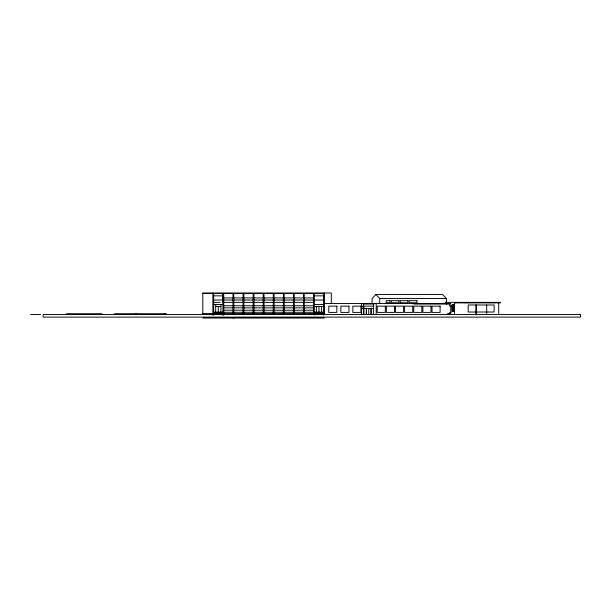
<?xml version="1.0" encoding="UTF-8"?>
<svg xmlns="http://www.w3.org/2000/svg" width="611" height="611" viewBox="0 0 611 611"><rect width="100%" height="100%" fill="white"/><g stroke="black" fill="none" stroke-linecap="round" stroke-linejoin="round"><path stroke-width="0.92" d="M222.931 302.369L222.931 293.501L222.931 315.192M446.458 302.369L446.458 298.458L442.624 294.54L375.895 294.54L372.061 298.458L372.061 303.545M202.799 293.501L324.41 293.501M213.659 295.846L222.931 295.846M314.344 295.846L323.639 295.846M223.725 297.931L232.997 297.931M233.792 297.931L243.071 297.931M243.858 297.931L253.137 297.931M253.932 297.931L263.211 297.931M263.998 297.931L273.277 297.931M274.072 297.931L283.351 297.931M284.138 297.931L293.417 297.931M294.212 297.931L303.491 297.931M304.278 297.931L313.55 297.931M375.895 294.54L379.721 298.458L446.458 298.458M213.659 300.024L222.931 300.024M223.725 300.024L232.997 300.024M233.792 300.024L243.071 300.024M243.858 300.024L253.137 300.024M253.932 300.024L263.211 300.024M263.998 300.024L273.277 300.024M274.072 300.024L283.351 300.024M284.138 300.024L293.417 300.024M294.212 300.024L303.491 300.024M304.278 300.024L313.55 300.024M314.344 300.024L323.639 300.024M213.667 302.369L220.212 302.369M223.725 302.369L232.997 302.369M233.792 302.369L253.137 302.369M253.932 302.369L273.277 302.369M274.072 302.369L293.417 302.369M294.212 302.369L313.55 302.369M324.41 303.545L450.773 303.545L450.773 304.064L413.754 304.064L413.754 303.545M213.667 304.454L222.931 304.454M314.344 304.454L323.616 304.454M223.725 305.76L232.997 305.76M233.792 305.76L243.071 305.76M243.858 305.76L253.137 305.76M253.932 305.76L263.211 305.76M263.998 305.76L273.277 305.76M274.072 305.76L283.351 305.76M284.138 305.76L293.417 305.76M294.212 305.76L303.491 305.76M304.278 305.76L313.55 305.76M451.285 306.019L449.635 306.019L449.589 303.545M373.573 306.149L363.942 306.149L363.942 314.497M215.691 306.416L220.907 306.416M314.344 306.416L323.609 306.416M223.725 307.845L232.997 307.845M233.792 307.845L243.071 307.845M243.858 307.845L253.137 307.845M253.932 307.845L263.211 307.845M263.998 307.845L273.277 307.845M274.072 307.845L283.351 307.845M284.138 307.845L293.417 307.845M294.212 307.845L303.491 307.845M304.278 307.845L313.55 307.845M363.942 308.502L373.573 308.502M223.725 310.197L232.997 310.197M233.792 310.197L253.137 310.197M253.932 310.197L273.277 310.197M274.072 310.197L293.417 310.197M294.212 310.197L313.55 310.197M475.977 312.022L468.194 312.022L468.194 304.981L494.123 304.981L494.123 312.022L476.32 312.022M213.667 312.152L222.931 312.152M314.344 312.152L323.616 312.152M223.725 312.282L232.997 312.282M233.792 312.282L243.071 312.282M243.858 312.282L253.137 312.282M253.932 312.282L263.211 312.282M263.998 312.282L273.277 312.282M274.072 312.282L283.351 312.282M284.138 312.282L293.417 312.282M294.212 312.282L303.491 312.282M304.278 312.282L313.55 312.282M213.667 312.542L222.931 312.542M314.344 312.542L323.609 312.542M213.667 312.931L222.931 312.931M314.344 312.931L323.609 312.931M213.667 313.328L222.931 313.328M314.344 313.328L323.609 313.328M202.799 313.588L212.865 313.588M223.725 313.588L313.55 313.588M213.667 313.718L222.931 313.718M314.344 313.718L323.609 313.718M447.649 313.718L449.52 313.718L449.52 313.328M213.667 314.107L222.931 314.107M314.344 314.107L323.609 314.107M447.649 314.107L446.878 314.497M30.55 314.497L40.616 314.497M202.799 318.026L324.41 318.026M498.706 302.888L498.706 313.611M494.452 302.369L494.452 302.888M489.953 302.369L489.953 302.888M486.692 304.981L486.692 313.672M476.32 304.981L476.32 313.672M475.977 304.981L475.977 313.672M469.66 302.369L469.66 302.888M467.377 302.369L467.377 302.888M465.2 302.369L465.2 302.888M454.996 302.369L454.996 302.888M454.546 313.611L454.546 302.888L500.447 302.888L500.447 302.369L445.22 302.369L445.22 303.545M450.742 306.019L450.742 313.558M450.292 312.931L448.421 313.718M449.963 312.931L451.063 312.542L449.192 313.328M379.721 298.458L379.721 303.545M376.185 303.545L376.185 314.497M374.008 303.545L374.008 304.064L363.4 304.064L363.4 314.497M373.573 304.064L373.573 314.497M371.259 308.502L371.259 314.497M370.976 308.502L370.976 314.497M368.754 308.502L368.754 314.497M366.539 308.502L366.539 314.497M366.256 308.502L366.256 314.497M363.828 303.545L363.828 304.064M361.567 303.545L361.567 314.497M331.307 303.545L331.307 292.975L202.799 292.975L202.799 313.542M324.41 292.975L324.41 314.497M323.616 293.501L323.616 315.192M321.585 306.416L321.585 312.152M318.973 306.416L318.973 312.152M316.368 306.416L316.368 312.152M314.344 293.501L314.344 315.192M313.542 293.501L313.542 314.543M310.212 313.588L310.212 314.497M304.278 293.501L304.278 313.764M303.491 293.501L303.491 313.764M294.212 293.501L294.212 313.764M293.417 293.501L293.417 313.764M284.138 293.501L284.138 313.764M283.351 293.501L283.351 313.764M274.072 293.501L274.072 313.764M273.277 293.501L273.277 313.764M263.998 293.501L263.998 313.764M263.211 293.501L263.211 313.764M253.932 293.501L253.932 313.764M253.137 293.501L253.137 313.764M243.858 293.501L243.858 313.764M243.071 293.501L243.071 313.764M233.792 293.501L233.792 313.764M233.799 318.026L233.799 317.499L233.005 317.499L233.005 318.026M232.997 293.501L232.997 313.764M223.725 293.501L223.725 315.192M220.907 304.454L220.907 312.152M218.295 306.416L218.295 312.152M215.691 304.454L215.691 312.152M213.667 293.501L213.667 315.192M212.865 292.975L212.865 315.192M166.184 314.497L166.184 313.718L114.562 313.718L114.562 314.497M164.955 313.718L164.955 314.497M135.955 313.718L135.955 314.497M101.838 314.497L101.838 313.718L66.614 313.718L66.614 314.497M390.001 300.673L386.144 300.673L386.144 302.758L390.001 302.758L390.001 300.673M398.991 300.673L391.284 300.673L391.284 302.758L398.991 302.758L398.991 300.673M407.988 300.673L400.274 300.673L400.274 302.758L407.988 302.758L407.988 300.673M416.977 300.673L409.271 300.673L409.271 302.758L416.977 302.758L416.977 300.673M452.461 304.981L451.857 304.981L451.857 311.236L452.461 311.236L452.461 304.981M453.186 304.981L452.583 304.981L452.583 311.236L453.186 311.236L453.186 304.981M453.912 304.981L453.309 304.981L453.309 311.236L453.912 311.236L453.912 304.981M336.837 306.149L328.749 306.149L328.749 312.412L336.837 312.412L336.837 306.149M348.965 306.149L340.877 306.149L340.877 312.412L348.965 312.412L348.965 306.149M360.918 306.149L352.83 306.149L352.83 312.412L360.918 312.412L360.918 306.149M363.316 306.149L361.681 306.149L361.681 308.502L363.316 308.502L363.316 306.149M385.312 306.149L377.224 306.149L377.224 312.412L385.312 312.412L385.312 306.149M394.446 306.149L386.358 306.149L386.358 312.412L394.446 312.412L394.446 306.149M403.581 306.149L395.493 306.149L395.493 312.412L403.581 312.412L403.581 306.149M412.715 306.149L404.619 306.149L404.619 312.412L412.715 312.412L412.715 306.149M421.842 306.149L413.754 306.149L413.754 312.412L421.842 312.412L421.842 306.149M430.976 306.149L422.888 306.149L422.888 312.412L430.976 312.412L430.976 306.149M440.111 306.149L432.023 306.149L432.023 312.412L440.111 312.412L440.111 306.149M580.45 314.497L43.175 314.497L43.175 317.109L580.45 317.109L580.45 314.497M446.496 304.064L446.496 303.545L446.481 304.064"/></g></svg>
